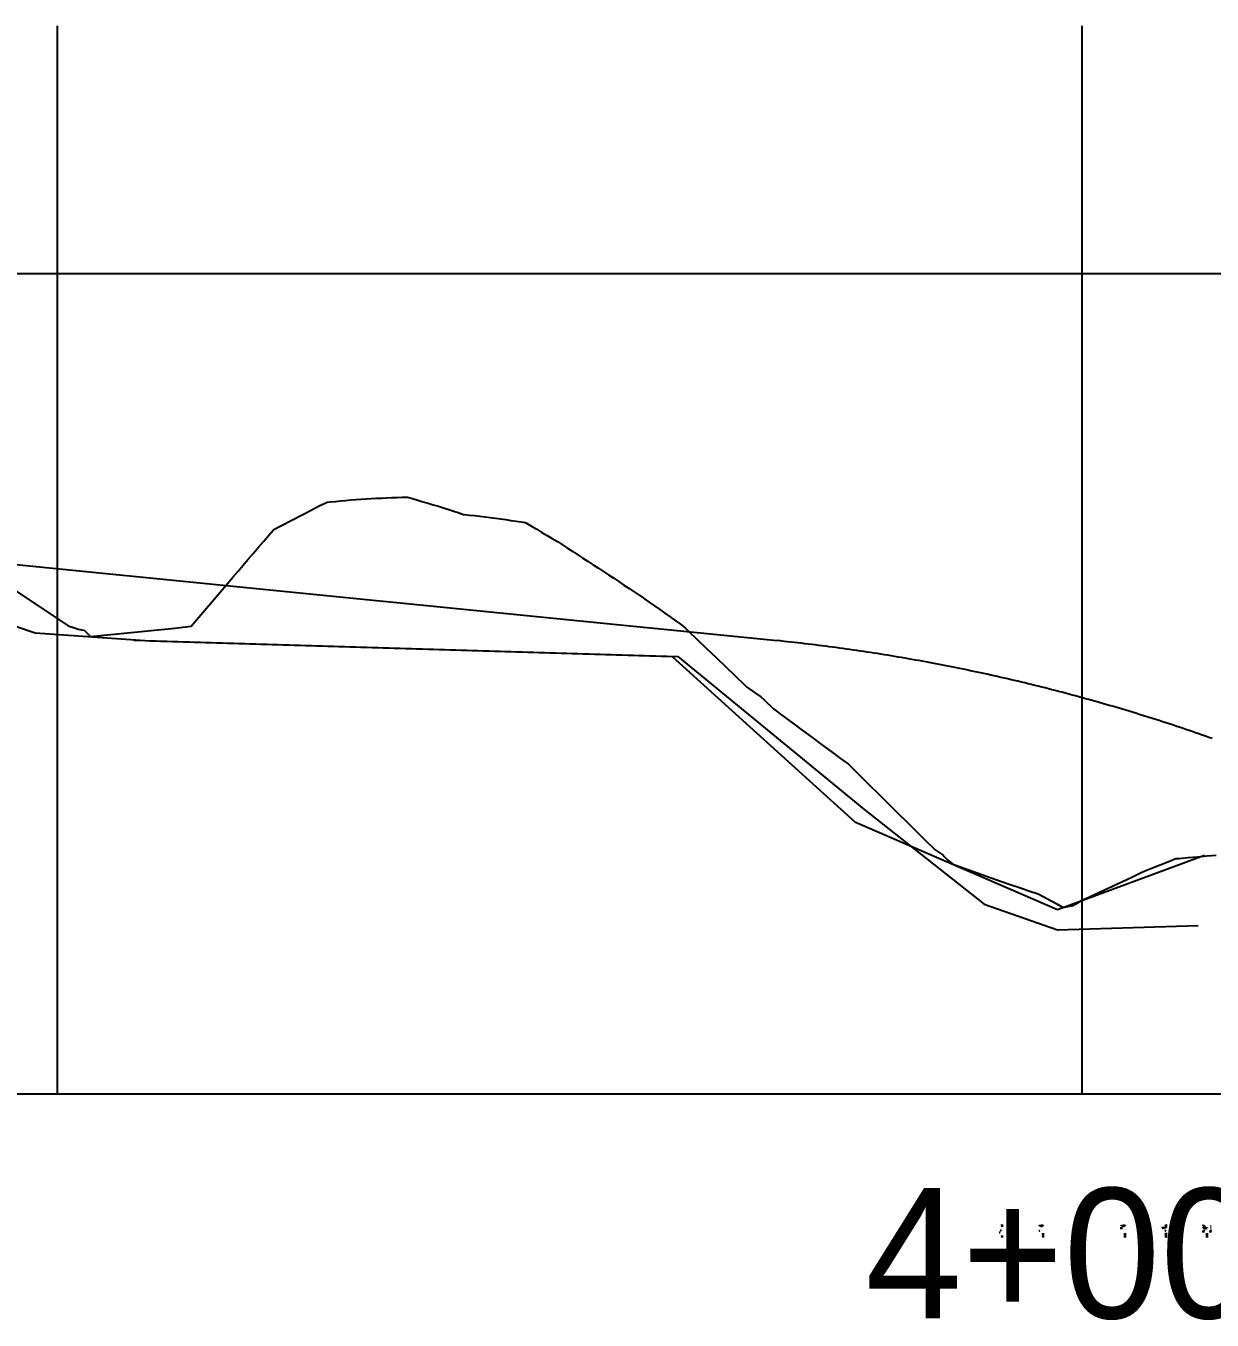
# Model space of a CAD drawing. Extents: x 769 to 8876, y 783 to 1837.
# Drawn here: x 1405 to 1984, y 1135 to 1766 of the extents above; entities that cross this region are included whole.
import ezdxf

# ---------------------------------------------------------------- set-up
doc = ezdxf.new("R2010")
doc.units = 0
for name, color, linetype in [('NIWELETA', 1, 'CONTINUOUS'), ('PDF_GEOMETRY', 7, 'CONTINUOUS'), ('PDF_SOLID_FILLS', 7, 'CONTINUOUS'), ('POMOC', 6, 'CONTINUOUS'), ('ROW_L', 1, 'CONTINUOUS'), ('ROW_P', 4, 'CONTINUOUS'), ('TEREN', 3, 'CONTINUOUS')]:
    doc.layers.add(name, color=color, linetype=linetype)

# ---------------------------------------------------------------- blocks, each defined once
blk = doc.blocks.new('*U172')
at = {"layer": 'PDF_GEOMETRY', "color": 12, "linetype": 'CONTINUOUS'}
for p, q in [((961, 2029.9), (960.76, 2030.93)), ((961, 2030.93), (961, 2029.9))]:
    blk.add_line(p, q, dxfattribs=at)
at = {"layer": 'PDF_GEOMETRY', "color": 12, "linetype": 'CONTINUOUS', "extrusion": (0, 0, -1)}
blk.add_solid([(-960.76, 2030.93), (-961, 2030.93), (-961, 2029.9)], dxfattribs=at)
blk = doc.blocks.new('*U173')
at = {"layer": 'PDF_GEOMETRY', "color": 12, "linetype": 'CONTINUOUS'}
for p, q in [((960.02, 2033.25), (960.3, 2033.24)), ((960.15, 2033.24), (960.02, 2033.25)), ((960.58, 2033.18), (960.15, 2033.24)), ((960.3, 2033.24), (960.58, 2033.18)), ((959.45, 2032.34), (959.88, 2032.28)), ((959.73, 2032.28), (959.45, 2032.34)), ((960.02, 2032.27), (959.73, 2032.28)), ((959.88, 2032.28), (960.02, 2032.27))]:
    blk.add_line(p, q, dxfattribs=at)
at = {"layer": 'PDF_GEOMETRY', "color": 12, "linetype": 'CONTINUOUS', "extrusion": (0, 0, -1)}
for points in [[(-960.02, 2033.25), (-960.3, 2033.24), (-960.15, 2033.24)], [(-960.15, 2033.24), (-960.3, 2033.24), (-960.58, 2033.18)], [(-959.45, 2032.34), (-959.88, 2032.28), (-959.73, 2032.28)], [(-959.73, 2032.28), (-959.88, 2032.28), (-960.02, 2032.27)]]:
    blk.add_solid(points, dxfattribs=at)
blk = doc.blocks.new('*U174')
at = {"layer": 'PDF_GEOMETRY', "color": 12, "linetype": 'CONTINUOUS'}
for p, q in [((961, 2035.16), (960.76, 2036.15)), ((961, 2036.15), (961, 2035.16))]:
    blk.add_line(p, q, dxfattribs=at)
at = {"layer": 'PDF_GEOMETRY', "color": 12, "linetype": 'CONTINUOUS', "extrusion": (0, 0, -1)}
blk.add_solid([(-960.76, 2036.15), (-961, 2036.15), (-961, 2035.16)], dxfattribs=at)
blk = doc.blocks.new('*U175')
at = {"layer": 'PDF_GEOMETRY', "color": 12, "linetype": 'CONTINUOUS'}
for p, q in [((981.01, 2029.9), (980.76, 2030.89)), ((981.01, 2030.89), (981.01, 2029.9))]:
    blk.add_line(p, q, dxfattribs=at)
at = {"layer": 'PDF_GEOMETRY', "color": 12, "linetype": 'CONTINUOUS', "extrusion": (0, 0, -1)}
blk.add_solid([(-980.76, 2030.89), (-981.01, 2030.89), (-981.01, 2029.9)], dxfattribs=at)
blk = doc.blocks.new('*U176')
at = {"layer": 'PDF_GEOMETRY', "color": 12, "linetype": 'CONTINUOUS'}
for p, q in [((981.01, 2031.07), (980.76, 2032.05)), ((981.01, 2032.05), (981.01, 2031.07))]:
    blk.add_line(p, q, dxfattribs=at)
at = {"layer": 'PDF_GEOMETRY', "color": 12, "linetype": 'CONTINUOUS', "extrusion": (0, 0, -1)}
blk.add_solid([(-980.76, 2032.05), (-981.01, 2032.05), (-981.01, 2031.07)], dxfattribs=at)
blk = doc.blocks.new('*U177')
at = {"layer": 'PDF_GEOMETRY', "color": 12, "linetype": 'CONTINUOUS'}
for p, q in [((979.3, 2033.14), (979.42, 2033.18)), ((979.42, 2033.18), (979.35, 2033.14)), ((979.24, 2033.08), (979.1, 2033.01)), ((979.1, 2033.01), (979.2, 2033.08)), ((979.2, 2033.08), (979.3, 2033.14)), ((979.35, 2033.14), (979.24, 2033.08))]:
    blk.add_line(p, q, dxfattribs=at)
at = {"layer": 'PDF_GEOMETRY', "color": 12, "linetype": 'CONTINUOUS', "extrusion": (0, 0, -1)}
for points in [[(-979.42, 2033.18), (-979.35, 2033.14), (-979.3, 2033.14)], [(-979.2, 2033.08), (-979.24, 2033.08), (-979.1, 2033.01)], [(-979.3, 2033.14), (-979.24, 2033.08), (-979.2, 2033.08)], [(-979.3, 2033.14), (-979.35, 2033.14), (-979.24, 2033.08)]]:
    blk.add_solid(points, dxfattribs=at)
blk = doc.blocks.new('*U178')
at = {"layer": 'PDF_GEOMETRY', "color": 12, "linetype": 'CONTINUOUS'}
for p, q in [((979, 2035.79), (979, 2035.97)), ((979.06, 2035.76), (979, 2035.79)), ((979.96, 2035.3), (979.06, 2035.76)), ((980.3, 2035.12), (979.96, 2035.3)), ((980.3, 2035.97), (980.3, 2036.15)), ((980.51, 2036.15), (980.51, 2035.97)), ((980.51, 2035.76), (980.51, 2035.3)), ((980.51, 2035.3), (980.51, 2035.12)), ((981.01, 2035.97), (981.01, 2035.79)), ((981.01, 2035.79), (981.01, 2035.76))]:
    blk.add_line(p, q, dxfattribs=at)
at = {"layer": 'PDF_GEOMETRY', "color": 12, "linetype": 'CONTINUOUS', "extrusion": (0, 0, -1)}
for points in [[(-979, 2035.97), (-981.01, 2035.79), (-979, 2035.79)], [(-979, 2035.97), (-981.01, 2035.97), (-981.01, 2035.79)], [(-979, 2035.79), (-981.01, 2035.76), (-979.06, 2035.76)], [(-979, 2035.79), (-981.01, 2035.79), (-981.01, 2035.76)], [(-979.06, 2035.76), (-980.3, 2035.3), (-979.96, 2035.3)], [(-979.06, 2035.76), (-979.38, 2035.76), (-980.3, 2035.3)], [(-979.96, 2035.3), (-980.51, 2035.12), (-980.3, 2035.12)], [(-979.96, 2035.3), (-980.51, 2035.3), (-980.51, 2035.12)], [(-980.3, 2036.15), (-980.51, 2035.97), (-980.3, 2035.97)], [(-980.3, 2036.15), (-980.51, 2036.15), (-980.51, 2035.97)], [(-980.3, 2035.76), (-980.51, 2035.3), (-980.3, 2035.3)], [(-980.3, 2035.76), (-980.51, 2035.76), (-980.51, 2035.3)]]:
    blk.add_solid(points, dxfattribs=at)
blk = doc.blocks.new('*U179')
at = {"layer": 'PDF_GEOMETRY', "color": 12, "linetype": 'CONTINUOUS'}
for p, q in [((1001.01, 2029.9), (1000.76, 2030.93)), ((1001.01, 2030.93), (1001.01, 2029.9))]:
    blk.add_line(p, q, dxfattribs=at)
at = {"layer": 'PDF_GEOMETRY', "color": 12, "linetype": 'CONTINUOUS', "extrusion": (0, 0, -1)}
blk.add_solid([(-1000.76, 2030.93), (-1001.01, 2030.93), (-1001.01, 2029.9)], dxfattribs=at)
blk = doc.blocks.new('*U180')
at = {"layer": 'PDF_GEOMETRY', "color": 12, "linetype": 'CONTINUOUS'}
for p, q in [((1001.01, 2031.1), (1000.76, 2032.09)), ((1001.01, 2032.09), (1001.01, 2031.1))]:
    blk.add_line(p, q, dxfattribs=at)
at = {"layer": 'PDF_GEOMETRY', "color": 12, "linetype": 'CONTINUOUS', "extrusion": (0, 0, -1)}
blk.add_solid([(-1000.76, 2032.09), (-1001.01, 2032.09), (-1001.01, 2031.1)], dxfattribs=at)
blk = doc.blocks.new('*U181')
at = {"layer": 'PDF_GEOMETRY', "color": 12, "linetype": 'CONTINUOUS'}
for p, q in [((1000.59, 2033.18), (1000.7, 2033.14)), ((1000.66, 2033.14), (1000.59, 2033.18)), ((1000.76, 2033.08), (1000.66, 2033.14)), ((1000.7, 2033.14), (1000.81, 2033.08)), ((1000.9, 2033.01), (1000.76, 2033.08)), ((1000.81, 2033.08), (1000.9, 2033.01))]:
    blk.add_line(p, q, dxfattribs=at)
at = {"layer": 'PDF_GEOMETRY', "color": 12, "linetype": 'CONTINUOUS', "extrusion": (0, 0, -1)}
for points in [[(-1000.59, 2033.18), (-1000.7, 2033.14), (-1000.66, 2033.14)], [(-1000.66, 2033.14), (-1000.81, 2033.08), (-1000.76, 2033.08)], [(-1000.66, 2033.14), (-1000.7, 2033.14), (-1000.81, 2033.08)], [(-1000.76, 2033.08), (-1000.81, 2033.08), (-1000.9, 2033.01)]]:
    blk.add_solid(points, dxfattribs=at)
blk = doc.blocks.new('*U182')
at = {"layer": 'PDF_GEOMETRY', "color": 12, "linetype": 'CONTINUOUS'}
for p, q in [((1001.01, 2035.16), (1000.76, 2036.15)), ((1001.01, 2036.15), (1001.01, 2035.16))]:
    blk.add_line(p, q, dxfattribs=at)
at = {"layer": 'PDF_GEOMETRY', "color": 12, "linetype": 'CONTINUOUS', "extrusion": (0, 0, -1)}
blk.add_solid([(-1000.76, 2036.15), (-1001.01, 2036.15), (-1001.01, 2035.16)], dxfattribs=at)
blk = doc.blocks.new('*U183')
at = {"layer": 'PDF_GEOMETRY', "color": 12, "linetype": 'CONTINUOUS'}
for p, q in [((1021.01, 2029.9), (1020.76, 2030.89)), ((1021.01, 2030.89), (1021.01, 2029.9))]:
    blk.add_line(p, q, dxfattribs=at)
at = {"layer": 'PDF_GEOMETRY', "color": 12, "linetype": 'CONTINUOUS', "extrusion": (0, 0, -1)}
blk.add_solid([(-1020.76, 2030.89), (-1021.01, 2030.89), (-1021.01, 2029.9)], dxfattribs=at)
blk = doc.blocks.new('*U184')
at = {"layer": 'PDF_GEOMETRY', "color": 12, "linetype": 'CONTINUOUS'}
for p, q in [((1021.01, 2031.07), (1020.76, 2032.05)), ((1021.01, 2032.05), (1021.01, 2031.07))]:
    blk.add_line(p, q, dxfattribs=at)
at = {"layer": 'PDF_GEOMETRY', "color": 12, "linetype": 'CONTINUOUS', "extrusion": (0, 0, -1)}
blk.add_solid([(-1020.76, 2032.05), (-1021.01, 2032.05), (-1021.01, 2031.07)], dxfattribs=at)
blk = doc.blocks.new('*U185')
at = {"layer": 'PDF_GEOMETRY', "color": 12, "linetype": 'CONTINUOUS'}
for p, q in [((1019.04, 2034.03), (1019.04, 2034.98)), ((1019.21, 2034.98), (1019.28, 2034.03))]:
    blk.add_line(p, q, dxfattribs=at)
at = {"layer": 'PDF_GEOMETRY', "color": 12, "linetype": 'CONTINUOUS', "extrusion": (0, 0, -1)}
for points in [[(-1019.04, 2034.98), (-1019.28, 2034.03), (-1019.04, 2034.03)], [(-1019.04, 2034.98), (-1019.21, 2034.98), (-1019.28, 2034.03)]]:
    blk.add_solid(points, dxfattribs=at)
blk = doc.blocks.new('*U186')
at = {"layer": 'PDF_GEOMETRY', "color": 12, "linetype": 'CONTINUOUS'}
for p, q in [((1019, 2035.79), (1019, 2035.97)), ((1019.07, 2035.76), (1019, 2035.79)), ((1019.96, 2035.3), (1019.07, 2035.76)), ((1020.31, 2035.12), (1019.96, 2035.3)), ((1020.31, 2035.97), (1020.31, 2036.15)), ((1020.52, 2036.15), (1020.52, 2035.97)), ((1020.52, 2035.76), (1020.52, 2035.3)), ((1020.52, 2035.3), (1020.52, 2035.12)), ((1021.01, 2035.97), (1021.01, 2035.79)), ((1021.01, 2035.79), (1021.01, 2035.76))]:
    blk.add_line(p, q, dxfattribs=at)
at = {"layer": 'PDF_GEOMETRY', "color": 12, "linetype": 'CONTINUOUS', "extrusion": (0, 0, -1)}
for points in [[(-1019, 2035.97), (-1021.01, 2035.79), (-1019, 2035.79)], [(-1019, 2035.97), (-1021.01, 2035.97), (-1021.01, 2035.79)], [(-1019, 2035.79), (-1021.01, 2035.76), (-1019.07, 2035.76)], [(-1019, 2035.79), (-1021.01, 2035.79), (-1021.01, 2035.76)], [(-1019.07, 2035.76), (-1020.31, 2035.3), (-1019.96, 2035.3)], [(-1019.07, 2035.76), (-1019.39, 2035.76), (-1020.31, 2035.3)], [(-1019.96, 2035.3), (-1020.52, 2035.12), (-1020.31, 2035.12)], [(-1019.96, 2035.3), (-1020.52, 2035.3), (-1020.52, 2035.12)], [(-1020.31, 2036.15), (-1020.52, 2035.97), (-1020.31, 2035.97)], [(-1020.31, 2036.15), (-1020.52, 2036.15), (-1020.52, 2035.97)], [(-1020.31, 2035.76), (-1020.52, 2035.3), (-1020.31, 2035.3)], [(-1020.31, 2035.76), (-1020.52, 2035.76), (-1020.52, 2035.3)]]:
    blk.add_solid(points, dxfattribs=at)
blk = doc.blocks.new('*U187')
at = {"layer": 'PDF_GEOMETRY', "color": 12, "linetype": 'CONTINUOUS'}
for p, q in [((1041.01, 2029.9), (1040.77, 2030.93)), ((1041.01, 2030.93), (1041.01, 2029.9))]:
    blk.add_line(p, q, dxfattribs=at)
at = {"layer": 'PDF_GEOMETRY', "color": 12, "linetype": 'CONTINUOUS', "extrusion": (0, 0, -1)}
blk.add_solid([(-1040.77, 2030.93), (-1041.01, 2030.93), (-1041.01, 2029.9)], dxfattribs=at)
blk = doc.blocks.new('*U188')
at = {"layer": 'PDF_GEOMETRY', "color": 12, "linetype": 'CONTINUOUS'}
for p, q in [((1041.01, 2031.1), (1040.77, 2032.09)), ((1041.01, 2032.09), (1041.01, 2031.1))]:
    blk.add_line(p, q, dxfattribs=at)
at = {"layer": 'PDF_GEOMETRY', "color": 12, "linetype": 'CONTINUOUS', "extrusion": (0, 0, -1)}
blk.add_solid([(-1040.77, 2032.09), (-1041.01, 2032.09), (-1041.01, 2031.1)], dxfattribs=at)
blk = doc.blocks.new('*U189')
at = {"layer": 'PDF_GEOMETRY', "color": 12, "linetype": 'CONTINUOUS'}
for p, q in [((1040.45, 2033.25), (1040.56, 2033.25)), ((1040.47, 2033.25), (1040.45, 2033.25)), ((1040.55, 2033.22), (1040.47, 2033.25)), ((1040.69, 2033.17), (1040.55, 2033.22)), ((1040.56, 2033.25), (1040.67, 2033.22)), ((1040.67, 2033.22), (1040.78, 2033.17)), ((1040.87, 2033.11), (1040.69, 2033.17)), ((1040.78, 2033.17), (1040.87, 2033.11))]:
    blk.add_line(p, q, dxfattribs=at)
at = {"layer": 'PDF_GEOMETRY', "color": 12, "linetype": 'CONTINUOUS', "extrusion": (0, 0, -1)}
for points in [[(-1040.45, 2033.25), (-1040.56, 2033.25), (-1040.47, 2033.25)], [(-1040.47, 2033.25), (-1040.67, 2033.22), (-1040.55, 2033.22)], [(-1040.47, 2033.25), (-1040.56, 2033.25), (-1040.67, 2033.22)], [(-1040.55, 2033.22), (-1040.78, 2033.17), (-1040.69, 2033.17)], [(-1040.55, 2033.22), (-1040.67, 2033.22), (-1040.78, 2033.17)], [(-1040.69, 2033.17), (-1040.78, 2033.17), (-1040.87, 2033.11)]]:
    blk.add_solid(points, dxfattribs=at)
blk = doc.blocks.new('*U190')
at = {"layer": 'PDF_GEOMETRY', "color": 12, "linetype": 'CONTINUOUS'}
for p, q in [((1041.01, 2034.7), (1039, 2034.59)), ((1039, 2034.59), (1039, 2034.7)), ((1039.25, 2034.42), (1039.34, 2034.35)), ((1039.32, 2034.35), (1039.25, 2034.42)), ((1039.4, 2034.27), (1039.32, 2034.35)), ((1039.34, 2034.35), (1039.43, 2034.27)), ((1039.5, 2034.17), (1039.4, 2034.27)), ((1039.43, 2034.52), (1040.06, 2034.59)), ((1039.43, 2034.27), (1039.5, 2034.17)), ((1040.06, 2034.59), (1041.01, 2034.7)), ((1041.01, 2034.7), (1041.01, 2034.59)), ((1041.01, 2034.59), (1041.01, 2034.52))]:
    blk.add_line(p, q, dxfattribs=at)
at = {"layer": 'PDF_GEOMETRY', "color": 12, "linetype": 'CONTINUOUS', "extrusion": (0, 0, -1)}
for points in [[(-1039, 2034.7), (-1041.01, 2034.7), (-1039, 2034.59)], [(-1039.25, 2034.42), (-1039.34, 2034.35), (-1039.32, 2034.35)], [(-1039.32, 2034.35), (-1039.43, 2034.27), (-1039.4, 2034.27)], [(-1039.32, 2034.35), (-1039.34, 2034.35), (-1039.43, 2034.27)], [(-1039.4, 2034.27), (-1039.43, 2034.27), (-1039.5, 2034.17)], [(-1040.06, 2034.59), (-1041.01, 2034.52), (-1039.43, 2034.52)], [(-1041.01, 2034.7), (-1041.01, 2034.59), (-1040.06, 2034.59)], [(-1040.06, 2034.59), (-1041.01, 2034.59), (-1041.01, 2034.52)]]:
    blk.add_solid(points, dxfattribs=at)
blk = doc.blocks.new('*U191')
at = {"layer": 'PDF_GEOMETRY', "color": 12, "linetype": 'CONTINUOUS'}
for p, q in [((1041.01, 2035.16), (1040.77, 2036.15)), ((1041.01, 2036.15), (1041.01, 2035.16))]:
    blk.add_line(p, q, dxfattribs=at)
at = {"layer": 'PDF_GEOMETRY', "color": 12, "linetype": 'CONTINUOUS', "extrusion": (0, 0, -1)}
blk.add_solid([(-1040.77, 2036.15), (-1041.01, 2036.15), (-1041.01, 2035.16)], dxfattribs=at)
blk = doc.blocks.new('*U192')
at = {"layer": 'PDF_GEOMETRY', "color": 12, "linetype": 'CONTINUOUS'}
for p, q in [((1061.02, 2029.9), (1060.77, 2030.89)), ((1061.02, 2030.89), (1061.02, 2029.9))]:
    blk.add_line(p, q, dxfattribs=at)
at = {"layer": 'PDF_GEOMETRY', "color": 12, "linetype": 'CONTINUOUS', "extrusion": (0, 0, -1)}
blk.add_solid([(-1060.77, 2030.89), (-1061.02, 2030.89), (-1061.02, 2029.9)], dxfattribs=at)
blk = doc.blocks.new('*U193')
at = {"layer": 'PDF_GEOMETRY', "color": 12, "linetype": 'CONTINUOUS'}
for p, q in [((1061.02, 2031.07), (1060.77, 2032.05)), ((1061.02, 2032.05), (1061.02, 2031.07))]:
    blk.add_line(p, q, dxfattribs=at)
at = {"layer": 'PDF_GEOMETRY', "color": 12, "linetype": 'CONTINUOUS', "extrusion": (0, 0, -1)}
blk.add_solid([(-1060.77, 2032.05), (-1061.02, 2032.05), (-1061.02, 2031.07)], dxfattribs=at)
blk = doc.blocks.new('*U194')
at = {"layer": 'PDF_GEOMETRY', "color": 12, "linetype": 'CONTINUOUS'}
for p, q in [((1059.04, 2033.09), (1059.04, 2033.25)), ((1059.47, 2033.09), (1059.22, 2033.25)), ((1059.04, 2032.27), (1059.04, 2033.09)), ((1059.22, 2033.09), (1059.25, 2032.27)), ((1059.75, 2032.97), (1059.47, 2033.09)), ((1059.52, 2033.09), (1059.75, 2032.97))]:
    blk.add_line(p, q, dxfattribs=at)
at = {"layer": 'PDF_GEOMETRY', "color": 12, "linetype": 'CONTINUOUS', "extrusion": (0, 0, -1)}
for points in [[(-1059.04, 2033.25), (-1059.22, 2033.09), (-1059.04, 2033.09)], [(-1059.04, 2033.25), (-1059.22, 2033.25), (-1059.22, 2033.09)], [(-1059.22, 2033.25), (-1059.52, 2033.09), (-1059.47, 2033.09)], [(-1059.04, 2033.09), (-1059.25, 2032.27), (-1059.04, 2032.27)], [(-1059.04, 2033.09), (-1059.22, 2033.09), (-1059.25, 2032.27)], [(-1059.47, 2033.09), (-1059.52, 2033.09), (-1059.75, 2032.97)]]:
    blk.add_solid(points, dxfattribs=at)
blk = doc.blocks.new('*U195')
at = {"layer": 'PDF_GEOMETRY', "color": 12, "linetype": 'CONTINUOUS'}
for p, q in [((1059.01, 2034.63), (1059.01, 2034.77)), ((1059.07, 2034.59), (1059.01, 2034.63)), ((1059.97, 2034.14), (1059.07, 2034.59)), ((1060.31, 2033.96), (1059.97, 2034.14)), ((1060.31, 2034.77), (1060.31, 2034.98)), ((1060.52, 2034.98), (1060.52, 2034.77)), ((1060.52, 2034.59), (1060.52, 2034.14)), ((1060.52, 2034.14), (1060.52, 2033.96)), ((1061.02, 2034.77), (1061.02, 2034.63)), ((1061.02, 2034.63), (1061.02, 2034.59))]:
    blk.add_line(p, q, dxfattribs=at)
at = {"layer": 'PDF_GEOMETRY', "color": 12, "linetype": 'CONTINUOUS', "extrusion": (0, 0, -1)}
for points in [[(-1059.01, 2034.77), (-1061.02, 2034.63), (-1059.01, 2034.63)], [(-1059.01, 2034.77), (-1061.02, 2034.77), (-1061.02, 2034.63)], [(-1059.01, 2034.63), (-1061.02, 2034.59), (-1059.07, 2034.59)], [(-1059.01, 2034.63), (-1061.02, 2034.63), (-1061.02, 2034.59)], [(-1059.07, 2034.59), (-1060.31, 2034.14), (-1059.97, 2034.14)], [(-1059.07, 2034.59), (-1059.39, 2034.59), (-1060.31, 2034.14)], [(-1059.97, 2034.14), (-1060.52, 2033.96), (-1060.31, 2033.96)], [(-1059.97, 2034.14), (-1060.52, 2034.14), (-1060.52, 2033.96)], [(-1060.31, 2034.98), (-1060.52, 2034.77), (-1060.31, 2034.77)], [(-1060.31, 2034.98), (-1060.52, 2034.98), (-1060.52, 2034.77)], [(-1060.31, 2034.59), (-1060.52, 2034.14), (-1060.31, 2034.14)], [(-1060.31, 2034.59), (-1060.52, 2034.59), (-1060.52, 2034.14)]]:
    blk.add_solid(points, dxfattribs=at)
blk = doc.blocks.new('*U196')
at = {"layer": 'PDF_GEOMETRY', "color": 12, "linetype": 'CONTINUOUS'}
for p, q in [((1059.04, 2035.51), (1059.04, 2036.11)), ((1059.04, 2035.41), (1059.04, 2035.51)), ((1059.04, 2035.37), (1059.04, 2035.41)), ((1059.04, 2035.34), (1059.04, 2035.37)), ((1060.06, 2035.19), (1059.04, 2035.34)), ((1059.25, 2036.11), (1059.25, 2035.51)), ((1059.25, 2035.51), (1059.82, 2035.41)), ((1059.82, 2035.41), (1060.1, 2035.37)), ((1060.09, 2035.34), (1060.06, 2035.19)), ((1060.1, 2035.37), (1060.09, 2035.34))]:
    blk.add_line(p, q, dxfattribs=at)
at = {"layer": 'PDF_GEOMETRY', "color": 12, "linetype": 'CONTINUOUS', "extrusion": (0, 0, -1)}
for points in [[(-1059.04, 2036.11), (-1059.25, 2035.51), (-1059.04, 2035.51)], [(-1059.04, 2036.11), (-1059.25, 2036.11), (-1059.25, 2035.51)], [(-1059.04, 2035.51), (-1059.82, 2035.41), (-1059.04, 2035.41)], [(-1059.04, 2035.51), (-1059.25, 2035.51), (-1059.82, 2035.41)], [(-1059.04, 2035.41), (-1060.1, 2035.37), (-1059.04, 2035.37)], [(-1059.04, 2035.41), (-1059.82, 2035.41), (-1060.1, 2035.37)], [(-1059.04, 2035.37), (-1060.09, 2035.34), (-1059.04, 2035.34)], [(-1059.04, 2035.37), (-1060.1, 2035.37), (-1060.09, 2035.34)], [(-1059.04, 2035.34), (-1060.09, 2035.34), (-1060.06, 2035.19)]]:
    blk.add_solid(points, dxfattribs=at)
blk = doc.blocks.new('*U199')
at = {"layer": 'PDF_GEOMETRY', "color": 12, "linetype": 'CONTINUOUS'}
for p, q in [((1062.5, 2032.27), (1062.5, 2033.25)), ((1062.67, 2033.25), (1062.98, 2033.09)), ((1062.93, 2033.09), (1062.67, 2033.25)), ((1062.67, 2033.25), (1062.71, 2032.27)), ((1063.2, 2032.97), (1062.93, 2033.09)), ((1062.98, 2033.09), (1063.2, 2032.97))]:
    blk.add_line(p, q, dxfattribs=at)
at = {"layer": 'PDF_GEOMETRY', "color": 12, "linetype": 'CONTINUOUS', "extrusion": (0, 0, -1)}
for points in [[(-1062.5, 2033.25), (-1062.71, 2032.27), (-1062.5, 2032.27)], [(-1062.5, 2033.25), (-1062.67, 2033.25), (-1062.71, 2032.27)], [(-1062.67, 2033.25), (-1062.98, 2033.09), (-1062.93, 2033.09)], [(-1062.93, 2033.09), (-1062.98, 2033.09), (-1063.2, 2032.97)]]:
    blk.add_solid(points, dxfattribs=at)
blk = doc.blocks.new('*U200')
at = {"layer": 'PDF_GEOMETRY', "color": 12, "linetype": 'CONTINUOUS'}
for p, q in [((1062.74, 2034.31), (1062.91, 2034.25)), ((1062.88, 2034.25), (1062.74, 2034.31)), ((1063.03, 2034.21), (1062.88, 2034.25)), ((1062.91, 2034.25), (1063.03, 2034.21))]:
    blk.add_line(p, q, dxfattribs=at)
at = {"layer": 'PDF_GEOMETRY', "color": 12, "linetype": 'CONTINUOUS', "extrusion": (0, 0, -1)}
for points in [[(-1062.74, 2034.31), (-1062.91, 2034.25), (-1062.88, 2034.25)], [(-1062.88, 2034.25), (-1062.91, 2034.25), (-1063.03, 2034.21)]]:
    blk.add_solid(points, dxfattribs=at)
blk = doc.blocks.new('*U201')
at = {"layer": 'PDF_GEOMETRY', "color": 12, "linetype": 'CONTINUOUS'}
for p, q in [((1062.74, 2035.48), (1062.91, 2035.41)), ((1062.88, 2035.41), (1062.74, 2035.48)), ((1063.03, 2035.37), (1062.88, 2035.41)), ((1062.91, 2035.41), (1063.03, 2035.37))]:
    blk.add_line(p, q, dxfattribs=at)
at = {"layer": 'PDF_GEOMETRY', "color": 12, "linetype": 'CONTINUOUS', "extrusion": (0, 0, -1)}
for points in [[(-1062.74, 2035.48), (-1062.91, 2035.41), (-1062.88, 2035.41)], [(-1062.88, 2035.41), (-1062.91, 2035.41), (-1063.03, 2035.37)]]:
    blk.add_solid(points, dxfattribs=at)

msp = doc.modelspace()

# ---------------------------------------------------------------- linework, layer by layer
at = {"layer": 'NIWELETA'}
msp.add_line((1354.13, 1508.37), (1772.06, 1466.57), dxfattribs=at)
msp.add_polyline3d([(1984.36, 1418.8, 0), (1982.75, 1419.37, 0), (1981.15, 1419.93, 0), (1979.54, 1420.49, 0), (1977.93, 1421.05, 0), (1976.32, 1421.61, 0), (1974.7, 1422.16, 0), (1973.09, 1422.71, 0), (1971.48, 1423.26, 0), (1969.86, 1423.8, 0), (1968.25, 1424.34, 0), (1966.63, 1424.88, 0), (1965.01, 1425.41, 0), (1963.39, 1425.94, 0), (1961.77, 1426.47, 0), (1960.15, 1427, 0), (1958.53, 1427.52, 0), (1956.9, 1428.04, 0), (1955.28, 1428.55, 0), (1953.66, 1429.07, 0), (1952.03, 1429.58, 0), (1950.4, 1430.08, 0), (1948.77, 1430.59, 0), (1947.15, 1431.09, 0), (1945.52, 1431.59, 0), (1943.89, 1432.08, 0), (1942.25, 1432.58, 0), (1940.62, 1433.06, 0), (1938.99, 1433.55, 0), (1937.35, 1434.03, 0), (1935.72, 1434.51, 0), (1934.08, 1434.99, 0), (1932.45, 1435.46, 0), (1930.81, 1435.93, 0), (1929.17, 1436.4, 0), (1927.53, 1436.87, 0), (1925.89, 1437.33, 0), (1924.25, 1437.79, 0), (1922.61, 1438.24, 0), (1920.96, 1438.7, 0), (1919.32, 1439.14, 0), (1917.68, 1439.59, 0), (1916.03, 1440.03, 0), (1914.39, 1440.47, 0), (1912.74, 1440.91, 0), (1911.09, 1441.35, 0), (1909.44, 1441.78, 0), (1907.8, 1442.2, 0), (1906.14, 1442.63, 0), (1904.49, 1443.05, 0), (1902.84, 1443.47, 0), (1901.19, 1443.89, 0), (1899.54, 1444.3, 0), (1897.88, 1444.71, 0), (1896.23, 1445.11, 0), (1894.57, 1445.52, 0), (1892.91, 1445.92, 0), (1891.26, 1446.32, 0), (1889.6, 1446.71, 0), (1887.94, 1447.1, 0), (1886.28, 1447.49, 0), (1884.62, 1447.87, 0), (1882.96, 1448.26, 0), (1881.3, 1448.63, 0), (1879.64, 1449.01, 0), (1877.97, 1449.38, 0), (1876.31, 1449.75, 0), (1874.65, 1450.12, 0), (1872.98, 1450.48, 0), (1871.32, 1450.84, 0), (1869.65, 1451.2, 0), (1867.98, 1451.55, 0), (1866.32, 1451.9, 0), (1864.65, 1452.25, 0), (1862.98, 1452.6, 0), (1861.31, 1452.94, 0), (1859.64, 1453.28, 0), (1857.97, 1453.61, 0), (1856.3, 1453.94, 0), (1854.62, 1454.27, 0), (1852.95, 1454.6, 0), (1851.28, 1454.92, 0), (1849.6, 1455.24, 0), (1847.93, 1455.56, 0), (1846.26, 1455.87, 0), (1844.58, 1456.18, 0), (1842.9, 1456.49, 0), (1841.23, 1456.79, 0), (1839.55, 1457.09, 0), (1837.87, 1457.39, 0), (1836.19, 1457.69, 0), (1834.51, 1457.98, 0), (1832.83, 1458.27, 0), (1831.15, 1458.55, 0), (1829.47, 1458.83, 0), (1827.79, 1459.11, 0), (1826.11, 1459.39, 0), (1824.43, 1459.66, 0), (1822.75, 1459.93, 0), (1821.06, 1460.2, 0), (1819.38, 1460.46, 0), (1817.7, 1460.72, 0), (1816.01, 1460.98, 0), (1814.33, 1461.23, 0), (1812.64, 1461.48, 0), (1810.95, 1461.73, 0), (1809.27, 1461.98, 0), (1807.58, 1462.22, 0), (1805.89, 1462.46, 0), (1804.21, 1462.69, 0), (1802.52, 1462.93, 0), (1800.83, 1463.15, 0), (1799.14, 1463.38, 0), (1797.45, 1463.6, 0), (1795.76, 1463.82, 0), (1794.07, 1464.04, 0), (1792.38, 1464.25, 0), (1790.69, 1464.46, 0), (1789, 1464.67, 0), (1787.31, 1464.87, 0), (1785.61, 1465.07, 0), (1783.92, 1465.27, 0), (1782.23, 1465.47, 0), (1780.53, 1465.66, 0), (1778.84, 1465.85, 0), (1777.15, 1466.03, 0), (1775.45, 1466.21, 0), (1773.76, 1466.39, 0), (1772.06, 1466.57, 0)], dxfattribs=at)
at = {"layer": 'PDF_SOLID_FILLS', "color": 12}
for points in [[(1881.92, 1179.02), (1881.92, 1179.23), (1881.64, 1179.02), (1881.64, 1179.23)], [(1901.92, 1179.02), (1901.92, 1179.23), (1901.64, 1179.02), (1901.64, 1179.23)], [(1921.92, 1179.02), (1921.92, 1179.23), (1921.64, 1179.02), (1921.64, 1179.23)], [(1941.93, 1179.02), (1941.93, 1179.23), (1941.64, 1179.02), (1941.64, 1179.23)], [(1961.93, 1179.02), (1961.93, 1179.23), (1961.65, 1179.02), (1961.65, 1179.23)], [(1981.93, 1179.02), (1981.93, 1179.23), (1981.65, 1179.02), (1981.65, 1179.23)]]:
    msp.add_solid(points, dxfattribs=at)
at = {"layer": 'POMOC'}
for p, q in [((1420.94, 1245.48), (1420.94, 1766.47)), ((1920.94, 1245.48), (1920.94, 1766.47)), ((2920.92, 1645.49), (920.91, 1645.49)), ((920.91, 1245.48), (2920.92, 1245.48))]:
    msp.add_line(p, q, dxfattribs=at)
at = {"layer": 'ROW_L'}
for p, q in [((1400.9, 1473.41), (1409.94, 1470.34)), ((1409.94, 1470.34), (1465.92, 1466.42)), ((1465.92, 1466.42), (1720.91, 1458.77)), ((1720.91, 1458.77), (1809.97, 1378.21)), ((1809.97, 1378.21), (1908.91, 1335.44)), ((1908.91, 1335.44), (1980.7, 1361.86))]:
    msp.add_line(p, q, dxfattribs=at)
at = {"layer": 'ROW_P'}
for p, q in [((1458.16, 1466.74), (1723.63, 1458.84)), ((1723.63, 1458.84), (1814.43, 1384.3)), ((1814.43, 1384.3), (1873.1, 1337.91)), ((1873.1, 1337.91), (1908.91, 1325.42)), ((1908.91, 1325.42), (1977.52, 1327.57))]:
    msp.add_line(p, q, dxfattribs=at)
at = {"layer": 'TEREN'}
for p, q in [((1553.98, 1534.26), (1556.48, 1534.51)), ((1556.48, 1534.51), (1558.98, 1534.72)), ((1558.98, 1534.72), (1561.49, 1534.97)), ((1561.49, 1534.97), (1563.96, 1535.18)), ((1563.96, 1535.18), (1566.46, 1535.36)), ((1566.46, 1535.36), (1568.97, 1535.53)), ((1568.97, 1535.53), (1571.47, 1535.71)), ((1571.47, 1535.71), (1573.98, 1535.85)), ((1573.98, 1535.85), (1576.48, 1535.99)), ((1576.48, 1535.99), (1578.99, 1536.13)), ((1578.99, 1536.13), (1581.49, 1536.24)), ((1581.49, 1536.24), (1584.03, 1536.35)), ((1584.03, 1536.35), (1586.57, 1536.42)), ((1586.57, 1536.42), (1589.08, 1536.49)), ((1589.08, 1536.49), (1591.58, 1536.52)), ((1591.58, 1536.52), (1591.62, 1536.52)), ((1591.62, 1536.52), (1594.12, 1535.82)), ((1594.12, 1535.82), (1596.66, 1535.08)), ((1596.66, 1535.08), (1599.2, 1534.33)), ((1599.2, 1534.33), (1601.71, 1533.59)), ((1538.98, 1527.35), (1541.49, 1528.62)), ((1541.49, 1528.62), (1543.96, 1529.92)), ((1543.96, 1529.92), (1546.46, 1531.16)), ((1546.46, 1531.16), (1548.97, 1532.43)), ((1548.97, 1532.43), (1551.47, 1533.66)), ((1551.47, 1533.66), (1552.39, 1534.09)), ((1552.39, 1534.09), (1553.98, 1534.26)), ((1601.71, 1533.59), (1604.25, 1532.85)), ((1604.25, 1532.85), (1606.79, 1532.08)), ((1606.79, 1532.08), (1609.29, 1531.3)), ((1609.29, 1531.3), (1611.83, 1530.49)), ((1611.83, 1530.49), (1614.34, 1529.68)), ((1614.34, 1529.68), (1616.88, 1528.83)), ((1616.88, 1528.83), (1618.89, 1528.16)), ((1618.89, 1528.16), (1619.42, 1528.13)), ((1619.42, 1528.13), (1621.92, 1527.84)), ((1526.46, 1520.72), (1528.96, 1522.06)), ((1528.96, 1522.06), (1531.47, 1523.4)), ((1531.47, 1523.4), (1533.97, 1524.74)), ((1533.97, 1524.74), (1536.48, 1526.04)), ((1536.48, 1526.04), (1538.98, 1527.35)), ((1621.92, 1527.84), (1624.46, 1527.56)), ((1624.46, 1527.56), (1627, 1527.24)), ((1627, 1527.24), (1629.51, 1526.93)), ((1629.51, 1526.93), (1632.05, 1526.61)), ((1632.05, 1526.61), (1634.55, 1526.29)), ((1634.55, 1526.29), (1637.09, 1525.94)), ((1637.09, 1525.94), (1639.63, 1525.59)), ((1639.63, 1525.59), (1642.13, 1525.23)), ((1642.13, 1525.23), (1644.67, 1524.84)), ((1644.67, 1524.84), (1647.21, 1524.46)), ((1647.21, 1524.46), (1649.12, 1524.17)), ((1649.12, 1524.17), (1649.72, 1523.82)), ((1649.72, 1523.82), (1652.26, 1522.34)), ((1652.26, 1522.34), (1654.8, 1520.86)), ((1521.48, 1515.11), (1523.99, 1518.04)), ((1523.99, 1518.04), (1526.11, 1520.51)), ((1526.11, 1520.51), (1526.46, 1520.72)), ((1654.8, 1520.86), (1657.3, 1519.38)), ((1657.3, 1519.38), (1659.81, 1517.89)), ((1659.81, 1517.89), (1662.31, 1516.38)), ((1662.31, 1516.38), (1664.82, 1514.9)), ((1513.97, 1506.36), (1516.47, 1509.29)), ((1516.47, 1509.29), (1518.98, 1512.18)), ((1518.98, 1512.18), (1521.48, 1515.11)), ((1664.82, 1514.9), (1665.17, 1514.68)), ((1665.17, 1514.68), (1667.32, 1513.31)), ((1667.32, 1513.31), (1669.79, 1511.72)), ((1669.79, 1511.72), (1672.3, 1510.1)), ((1672.3, 1510.1), (1674.8, 1508.48)), ((1508.96, 1500.5), (1511.47, 1503.43)), ((1511.47, 1503.43), (1513.97, 1506.36)), ((1674.8, 1508.48), (1677.31, 1506.85)), ((1677.31, 1506.85), (1679.81, 1505.23)), ((1679.81, 1505.23), (1682.32, 1503.57)), ((1682.32, 1503.57), (1684.82, 1501.95)), ((1503.99, 1494.61), (1506.46, 1497.57)), ((1506.46, 1497.57), (1508.96, 1500.5)), ((1684.82, 1501.95), (1687.33, 1500.33)), ((1687.33, 1500.33), (1689.34, 1498.99)), ((1689.34, 1498.99), (1689.79, 1498.67)), ((1689.79, 1498.67), (1692.3, 1497.01)), ((1692.3, 1497.01), (1694.8, 1495.35)), ((1394.13, 1495.14), (1426.09, 1473.76)), ((1486.1, 1473.66), (1503.99, 1494.61)), ((1694.8, 1495.35), (1697.31, 1493.69)), ((1697.31, 1493.69), (1699.81, 1492.04)), ((1699.81, 1492.04), (1702.32, 1490.38)), ((1702.32, 1490.38), (1704.79, 1488.72)), ((1704.79, 1488.72), (1704.82, 1488.72)), ((1704.82, 1488.72), (1707.29, 1486.96)), ((1707.29, 1486.96), (1709.8, 1485.19)), ((1709.8, 1485.19), (1712.3, 1483.46)), ((1712.3, 1483.46), (1714.81, 1481.7)), ((1714.81, 1481.7), (1717.31, 1479.94)), ((1717.31, 1479.94), (1719.82, 1478.17)), ((1719.82, 1478.17), (1722.32, 1476.41)), ((1426.09, 1473.76), (1429.66, 1472.63)), ((1429.66, 1472.63), (1431, 1472.14)), ((1431, 1472.14), (1432.65, 1471.86)), ((1432.65, 1471.86), (1433.92, 1471.65)), ((1433.92, 1471.65), (1436.89, 1468.54)), ((1436.89, 1468.54), (1478.16, 1472.7)), ((1478.16, 1472.7), (1486.1, 1473.66)), ((1722.32, 1476.41), (1724.83, 1474.64)), ((1724.83, 1474.64), (1726.41, 1473.52)), ((1726.41, 1473.52), (1727.3, 1472.67)), ((1727.3, 1472.67), (1729.8, 1470.27)), ((1729.8, 1470.27), (1732.3, 1467.87)), ((1732.3, 1467.87), (1732.94, 1467.24)), ((1732.94, 1467.24), (1737.63, 1462.76)), ((1737.63, 1462.76), (1742.29, 1458.28)), ((1742.29, 1458.28), (1746.98, 1453.8)), ((1746.98, 1453.8), (1751.64, 1449.31)), ((1751.64, 1449.31), (1756.33, 1444.83)), ((1756.33, 1444.83), (1757.1, 1444.09)), ((1757.1, 1444.09), (1760.99, 1441.31)), ((1760.99, 1441.31), (1764.05, 1439.12)), ((1764.05, 1439.12), (1765.68, 1437.6)), ((1765.68, 1437.6), (1770.26, 1433.26)), ((1770.26, 1433.26), (1770.33, 1433.23)), ((1770.33, 1433.23), (1774.99, 1429.77)), ((1774.99, 1429.77), (1779.68, 1426.31)), ((1779.68, 1426.31), (1784.34, 1422.86)), ((1784.34, 1422.86), (1789.03, 1419.4)), ((1789.03, 1419.4), (1793.69, 1415.94)), ((1793.69, 1415.94), (1798.38, 1412.52)), ((1798.38, 1412.52), (1803.04, 1409.06)), ((1803.04, 1409.06), (1806.88, 1406.24)), ((1806.88, 1406.24), (1807.73, 1405.43)), ((1807.73, 1405.43), (1812.39, 1400.81)), ((1812.39, 1400.81), (1817.04, 1396.19)), ((1817.04, 1396.19), (1821.63, 1391.64)), ((1821.63, 1391.64), (1826.21, 1387.12)), ((1826.21, 1387.12), (1830.8, 1382.6)), ((1830.8, 1382.6), (1835.35, 1378.09)), ((1835.35, 1378.09), (1839.94, 1373.61)), ((1839.94, 1373.61), (1844.52, 1369.09)), ((1844.52, 1369.09), (1849.11, 1364.61)), ((1849.11, 1364.61), (1849.25, 1364.44)), ((1849.25, 1364.44), (1853.13, 1361.83)), ((1853.13, 1361.83), (1853.66, 1361.26)), ((1853.66, 1361.26), (1855.35, 1359.5)), ((1855.35, 1359.5), (1857.58, 1357.66)), ((1857.58, 1357.66), (1858.25, 1357.42)), ((1958.96, 1357.13), (1963.52, 1358.97)), ((1963.52, 1358.97), (1966.62, 1360.24)), ((1966.62, 1360.24), (1968.1, 1360.34)), ((1968.1, 1360.34), (1969.58, 1360.45)), ((1969.58, 1360.45), (1972.69, 1360.7)), ((1972.69, 1360.7), (1977.27, 1361.08)), ((1977.27, 1361.08), (1981.82, 1361.51)), ((1981.82, 1361.51), (1986.41, 1361.93)), ((1858.25, 1357.42), (1862.83, 1355.76)), ((1862.83, 1355.76), (1867.42, 1354.1)), ((1867.42, 1354.1), (1871.97, 1352.48)), ((1871.97, 1352.48), (1876.56, 1350.85)), ((1945.21, 1351.21), (1949.79, 1353.39)), ((1949.79, 1353.39), (1951.2, 1354.1)), ((1951.2, 1354.1), (1954.38, 1355.33)), ((1954.38, 1355.33), (1958.96, 1357.13)), ((1876.56, 1350.85), (1881.14, 1349.27)), ((1881.14, 1349.27), (1885.73, 1347.64)), ((1885.73, 1347.64), (1890.28, 1346.09)), ((1890.28, 1346.09), (1894.86, 1344.5)), ((1931.48, 1344.75), (1936.07, 1346.87)), ((1936.07, 1346.87), (1940.66, 1349.02)), ((1940.66, 1349.02), (1945.21, 1351.21)), ((1894.86, 1344.5), (1899.45, 1342.95)), ((1899.45, 1342.95), (1899.87, 1342.81)), ((1899.87, 1342.81), (1904.04, 1340.55)), ((1904.04, 1340.55), (1908.59, 1338.08)), ((1917.76, 1337.91), (1921.5, 1340.2)), ((1921.5, 1340.2), (1922.35, 1340.55)), ((1922.35, 1340.55), (1926.9, 1342.63)), ((1926.9, 1342.63), (1931.48, 1344.75)), ((1908.59, 1338.08), (1911.73, 1336.36)), ((1911.73, 1336.36), (1913.17, 1336.64)), ((1913.17, 1336.64), (1916.74, 1337.31)), ((1916.74, 1337.31), (1917.76, 1337.91))]:
    msp.add_line(p, q, dxfattribs=at)

# ---------------------------------------------------------------- block references
at = {"layer": 'PDF_GEOMETRY', "color": 12, "linetype": 'CONTINUOUS'}
for name in ['*U174', '*U178', '*U182', '*U186', '*U191', '*U196', '*U201', '*U173', '*U172', '*U177', '*U176', '*U175', '*U181', '*U180', '*U179', '*U185', '*U184', '*U183', '*U190', '*U189', '*U188', '*U187', '*U195', '*U194', '*U193', '*U192', '*U199', '*U200']:
    msp.add_blockref(name, (920.91, -854.52), dxfattribs=at)

# ---------------------------------------------------------------- texts
at = {"layer": 'POMOC'}
msp.add_text('4+000', height=63.5, dxfattribs=at).set_placement((1815.05, 1135.96))

doc.saveas('drawing.dxf')
